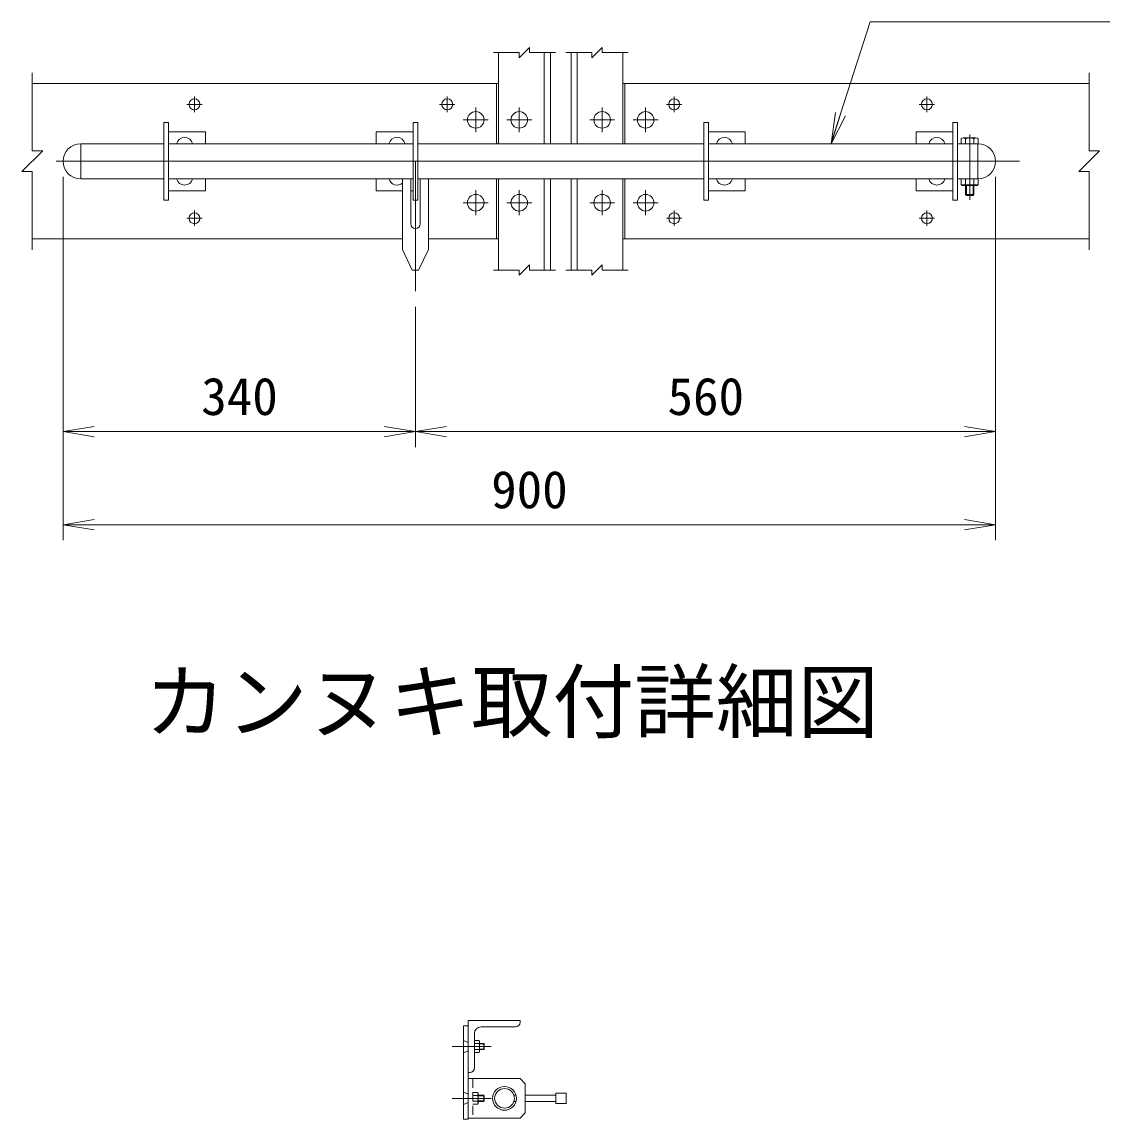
# Model space of a CAD drawing. Units: millimetres, scale not verified, with parts at other scales. Extents: x 1537 to 14137, y -4389 to 4521.
# Drawn here: x 10055 to 12140, y 93 to 2212 of the extents above; entities that cross this region are included whole.
import ezdxf
from ezdxf.enums import TextEntityAlignment as Align

# ---------------------------------------------------------------- set-up
doc = ezdxf.new("R2010")
doc.units = ezdxf.units.MM
doc.header["$LTSCALE"] = 70
for name, pattern in [('DASHED', [7.5, 6, -1.5]), ('USER1', [50.8, 31.75, -6.35, 6.35, -6.35]), ('USER3', [0.375, 0.25, -0.125])]:
    doc.linetypes.add(name, pattern=pattern)
for name, color, linetype, lineweight in [('0-1_D-TTL-TXT', 7, 'Continuous', 18), ('0-4_D-BMK', 2, 'USER1', 13), ('0-5_D-STR1', 1, 'Continuous', 18), ('0-6_D-STR3', 3, 'Continuous', 13), ('0-9_D-STR-DIM', 7, 'Continuous', 9), ('0-A_0', 7, 'Continuous', 9), ('0-B_D-STR-TXT', 7, 'Continuous', 9)]:
    doc.layers.add(name, color=color, linetype=linetype, lineweight=lineweight)
doc.styles.add('ＭＳ ゴシック', font='')
doc.styles.get('ＭＳ ゴシック').set_extended_font_data('MS Gothic')

# ---------------------------------------------------------------- blocks, each defined once
blk = doc.blocks.new('_Open')
at = {"layer": '0-A_0'}
blk.add_line((-70, 11.67), (0, 0), dxfattribs=at)
blk.add_lwpolyline([(-70, -11.67), (0, 0), (-70, 0)], dxfattribs=at)

msp = doc.modelspace()

# ---------------------------------------------------------------- linework, layer by layer
at = {"layer": '0-4_D-BMK'}
for p, q in [((10387.64, 2067.58), (10387.64, 2037.82)), ((10875.64, 2067.58), (10875.64, 2037.82)), ((11313.64, 2067.58), (11313.64, 2037.82)), ((11801.64, 2067.58), (11801.64, 2037.82)), ((10372.76, 2052.7), (10402.52, 2052.7)), ((10860.76, 2052.7), (10890.52, 2052.7)), ((10930.64, 2046.7), (10930.64, 1998.7)), ((11014.64, 2046.7), (11014.64, 1998.7)), ((11174.64, 2046.7), (11174.64, 1998.7)), ((11258.64, 2046.7), (11258.64, 1998.7)), ((11328.52, 2052.7), (11298.76, 2052.7)), ((11816.52, 2052.7), (11786.76, 2052.7)), ((10954.64, 2022.7), (10906.64, 2022.7)), ((11038.64, 2022.7), (10990.64, 2022.7)), ((11198.64, 2022.7), (11150.64, 2022.7)), ((11282.64, 2022.7), (11234.64, 2022.7)), ((11884.14, 1994.19), (11884.14, 1868.39)), ((11980.54, 1942.7), (10120.54, 1942.7)), ((10814.14, 1942.7), (10814.14, 1691.66)), ((10930.64, 1886.7), (10930.64, 1838.7)), ((11014.64, 1886.7), (11014.64, 1838.7)), ((11174.64, 1886.7), (11174.64, 1838.7)), ((11258.64, 1886.7), (11258.64, 1838.7)), ((10387.64, 1847.58), (10387.64, 1817.82)), ((10954.64, 1862.7), (10906.64, 1862.7)), ((11038.64, 1862.7), (10990.64, 1862.7)), ((11198.64, 1862.7), (11150.64, 1862.7)), ((11282.64, 1862.7), (11234.64, 1862.7)), ((11313.64, 1847.58), (11313.64, 1817.82)), ((11801.64, 1847.58), (11801.64, 1817.82)), ((10372.76, 1832.7), (10402.52, 1832.7)), ((11328.52, 1832.7), (11298.76, 1832.7)), ((11816.52, 1832.7), (11786.76, 1832.7)), ((10960.52, 233.28), (10885.04, 233.28)), ((10960.52, 133.28), (10885.04, 133.28))]:
    msp.add_line(p, q, dxfattribs=at)
at = {"layer": '0-5_D-STR1'}
for p, q in [((10974.64, 1976.7), (10974.64, 2152.7)), ((11074.64, 1976.7), (11074.64, 2152.7)), ((11114.64, 1976.7), (11114.64, 2152.7)), ((11214.64, 1976.7), (11214.64, 2152.7)), ((10974.64, 2092.7), (10074.64, 2092.7)), ((10970.64, 2092.7), (10970.64, 1976.7)), ((11214.64, 2092.7), (12114.64, 2092.7)), ((11218.64, 2092.7), (11218.64, 1976.7)), ((10970.64, 1908.7), (10970.64, 1792.7)), ((10974.64, 1732.7), (10974.64, 1908.7)), ((11074.64, 1732.7), (11074.64, 1908.7)), ((11114.64, 1732.7), (11114.64, 1908.7)), ((11214.64, 1732.7), (11214.64, 1908.7)), ((11218.64, 1908.7), (11218.64, 1792.7)), ((10789.14, 1792.7), (10074.64, 1792.7)), ((10974.64, 1792.7), (10839.14, 1792.7)), ((11214.64, 1792.7), (12114.64, 1792.7)), ((10916.16, 183.28), (10916.16, 283.28)), ((10916.16, 283.28), (11016.16, 283.28)), ((11016.16, 283.28), (11016.16, 280.28)), ((10928.16, 192.28), (10928.16, 258.28)), ((10941.16, 271.28), (11007.16, 271.28)), ((10916.16, 183.28), (10919.16, 183.28))]:
    msp.add_line(p, q, dxfattribs=at)
at = {"layer": '0-5_D-STR1', "linetype": 'DASHED'}
for p, q in [((11062.64, 1976.7), (11062.64, 2152.7)), ((11126.64, 1976.7), (11126.64, 2152.7)), ((11062.64, 1732.7), (11062.64, 1908.7)), ((11126.64, 1732.7), (11126.64, 1908.7))]:
    msp.add_line(p, q, dxfattribs=at)
at = {"layer": '0-5_D-STR1'}
for centre, radius, start, end in [((11007.16, 280.28), 9, 270, 0), ((10941.16, 258.28), 13, 90, 180), ((10919.16, 192.28), 9, 270, 0)]:
    msp.add_arc(centre, radius, start, end, dxfattribs=at)
at = {"layer": '0-6_D-STR3'}
for p, q in [((10328.64, 2017.7), (10328.64, 1867.7)), ((10328.64, 2017.7), (10337.64, 2017.7)), ((10337.64, 2017.7), (10337.64, 1867.7)), ((10809.64, 2017.7), (10809.64, 1867.7)), ((10818.64, 2017.7), (10809.64, 2017.7)), ((10818.64, 2017.7), (10818.64, 1867.7)), ((11370.64, 2017.7), (11370.64, 1867.7)), ((11370.64, 2017.7), (11379.64, 2017.7)), ((11379.64, 2017.7), (11379.64, 1867.7)), ((11851.64, 2017.7), (11851.64, 1867.7)), ((11860.64, 2017.7), (11851.64, 2017.7)), ((11860.64, 2017.7), (11860.64, 1867.7)), ((10337.64, 1999.7), (10408.64, 1999.7)), ((10408.64, 1999.7), (10408.64, 1976.7)), ((10738.64, 1999.7), (10738.64, 1976.7)), ((10809.64, 1999.7), (10738.64, 1999.7)), ((11379.64, 1999.7), (11450.64, 1999.7)), ((11450.64, 1999.7), (11450.64, 1976.7)), ((11780.64, 1999.7), (11780.64, 1976.7)), ((11851.64, 1999.7), (11780.64, 1999.7)), ((10168.14, 1976.7), (10168.14, 1908.7)), ((10328.64, 1976.7), (10168.14, 1976.7)), ((10809.64, 1976.7), (10337.64, 1976.7)), ((11370.64, 1976.7), (10818.64, 1976.7)), ((11851.64, 1976.7), (11379.64, 1976.7)), ((11900.14, 1976.7), (11860.64, 1976.7)), ((11867.94, 1986.1), (11867.94, 1976.7)), ((11896.26, 1987.7), (11871.74, 1987.7)), ((11876.14, 1986.1), (11876.14, 1976.7)), ((11892.14, 1986.1), (11892.14, 1976.7)), ((11900.14, 1976.7), (11900.14, 1908.7)), ((11900.34, 1986.1), (11900.34, 1976.7)), ((10328.64, 1908.7), (10168.14, 1908.7)), ((10809.64, 1908.7), (10337.64, 1908.7)), ((10408.64, 1908.7), (10408.64, 1885.7)), ((10738.64, 1908.7), (10738.64, 1885.7)), ((10789.14, 1908.7), (10789.14, 1772.7)), ((10805.14, 1908.7), (10805.14, 1821.7)), ((11370.64, 1908.7), (10818.64, 1908.7)), ((10823.14, 1908.7), (10823.14, 1821.7)), ((10839.14, 1908.7), (10839.14, 1772.7)), ((11851.64, 1908.7), (11379.64, 1908.7)), ((11450.64, 1908.7), (11450.64, 1885.7)), ((11780.64, 1908.7), (11780.64, 1885.7)), ((11900.14, 1908.7), (11860.64, 1908.7)), ((11867.94, 1908.7), (11867.94, 1897.3)), ((11876.14, 1908.7), (11876.14, 1897.3)), ((11892.14, 1908.7), (11892.14, 1897.3)), ((11900.34, 1908.7), (11900.34, 1897.3)), ((10337.64, 1885.7), (10408.64, 1885.7)), ((10789.14, 1885.7), (10738.64, 1885.7)), ((10809.64, 1885.7), (10805.14, 1885.7)), ((11379.64, 1885.7), (11450.64, 1885.7)), ((11851.64, 1885.7), (11780.64, 1885.7)), ((11900.34, 1897.3), (11867.94, 1897.3)), ((11897, 1895.7), (11871.83, 1895.7)), ((11876.14, 1895.7), (11876.14, 1878.3)), ((11877.74, 1895.7), (11877.74, 1876.7)), ((11890.54, 1895.7), (11890.54, 1876.7)), ((11892.14, 1895.7), (11892.14, 1878.3)), ((10328.64, 1867.7), (10337.64, 1867.7)), ((10818.64, 1867.7), (10809.64, 1867.7)), ((11370.64, 1867.7), (11379.64, 1867.7)), ((11860.64, 1867.7), (11851.64, 1867.7)), ((11892.14, 1878.3), (11876.14, 1878.3)), ((11877.74, 1876.7), (11876.14, 1878.3)), ((11890.54, 1876.7), (11877.74, 1876.7)), ((11890.54, 1876.7), (11892.14, 1878.3)), ((10808.14, 1732.7), (10789.14, 1772.7)), ((10820.14, 1732.7), (10839.14, 1772.7)), ((10820.14, 1732.7), (10808.14, 1732.7)), ((10916.16, 273.28), (10916.16, 93.28)), ((10907.16, 245.28), (10916.16, 241.22)), ((10937.26, 244.78), (10928.16, 244.78)), ((10937.26, 238.96), (10928.16, 238.96)), ((10938.16, 243.22), (10937.26, 244.78)), ((10938.16, 223.34), (10938.16, 243.22)), ((10946.16, 239.28), (10938.16, 239.28)), ((10947.16, 238.28), (10938.16, 238.28)), ((10946.16, 239.28), (10946.16, 227.28)), ((10946.16, 239.28), (10947.16, 238.28)), ((10947.16, 238.28), (10947.16, 228.28)), ((10907.16, 221.28), (10916.1, 225.28)), ((10937.26, 227.6), (10928.16, 227.6)), ((10937.26, 221.78), (10928.16, 221.78)), ((10938.16, 223.34), (10937.26, 221.78)), ((10947.16, 228.28), (10938.16, 228.28)), ((10946.16, 227.28), (10938.16, 227.28)), ((10947.16, 228.28), (10946.16, 227.28)), ((10916.16, 171.28), (11016.16, 171.28)), ((11016.16, 171.28), (11026.16, 161.28)), ((11026.16, 161.28), (11026.16, 105.28)), ((10907.16, 145.28), (10916.16, 141.22)), ((11008.36, 139.28), (11004.19, 139.28)), ((11004.19, 127.28), (11008.36, 127.28)), ((11085.16, 139.28), (11026.16, 139.28)), ((11026.16, 127.28), (11085.16, 127.28)), ((11085.16, 143.28), (11105.16, 143.28)), ((11085.16, 123.28), (11085.16, 143.28)), ((11105.16, 123.28), (11105.16, 143.28)), ((10907.16, 121.28), (10916.1, 125.28)), ((11085.16, 123.28), (11105.16, 123.28)), ((10916.16, 93.28), (10907.16, 93.28)), ((11016.16, 95.28), (10916.16, 95.28)), ((11016.16, 95.28), (11026.16, 105.28))]:
    msp.add_line(p, q, dxfattribs=at)
at = {"layer": '0-6_D-STR3', "linetype": 'USER3'}
for p, q in [((10925.16, 171.28), (10925.16, 95.28)), ((10934.26, 144.78), (10925.16, 144.78)), ((10934.26, 138.96), (10925.16, 138.96)), ((10934.26, 127.6), (10925.16, 127.6)), ((10946.16, 139.28), (10935.16, 139.28)), ((10947.16, 138.28), (10935.16, 138.28)), ((10947.16, 128.28), (10935.16, 128.28)), ((10946.16, 127.28), (10935.16, 127.28)), ((10946.16, 139.28), (10946.16, 127.28)), ((10946.16, 139.28), (10947.16, 138.28)), ((10947.16, 128.28), (10946.16, 127.28)), ((10947.16, 138.28), (10947.16, 128.28)), ((10934.26, 121.78), (10925.16, 121.78)), ((10935.16, 123.34), (10934.26, 121.78))]:
    msp.add_line(p, q, dxfattribs=at)
at = {"layer": '0-6_D-STR3'}
msp.add_lwpolyline([(10916.16, 273.28), (10907.16, 273.28), (10907.16, 93.28)], dxfattribs=at)
at = {"layer": '0-6_D-STR3', "linetype": 'USER3'}
msp.add_lwpolyline([(10935.16, 123.34), (10935.16, 143.22), (10934.26, 144.78)], dxfattribs=at)
at = {"layer": '0-6_D-STR3'}
for centre, radius in [((10387.64, 2052.7), 10.5), ((10875.64, 2052.7), 10.5), ((11313.64, 2052.7), 10.5), ((11801.64, 2052.7), 10.5), ((10930.64, 2022.7), 16), ((11014.64, 2022.7), 16), ((11174.64, 2022.7), 16), ((11258.64, 2022.7), 16), ((10930.64, 1862.7), 16), ((11014.64, 1862.7), 16), ((11174.64, 1862.7), 16), ((11258.64, 1862.7), 16), ((10387.64, 1832.7), 10.5), ((11313.64, 1832.7), 10.5), ((11801.64, 1832.7), 10.5), ((10986.16, 133.28), 23), ((10986.16, 133.28), 19)]:
    msp.add_circle(centre, radius, dxfattribs=at)
for centre, radius, start, end in [((10168.14, 1942.7), 34, 90, 270), ((10368.64, 1972.7), 16, 14.47751, 165.52249), ((10778.64, 1972.7), 16, 14.47751, 165.52249), ((11410.64, 1972.7), 16, 14.47751, 165.52249), ((11820.64, 1972.7), 16, 14.47751, 165.52249), ((11872.04, 1981.68), 6.03, 47.18249, 132.81751), ((11884.14, 1966.9), 20.8, 67.38014, 112.61986), ((11896.24, 1981.65), 6.05, 47.363, 132.637), ((11900.14, 1942.7), 34, 270, 90), ((10368.64, 1912.7), 16, 194.47751, 345.52249), ((10778.64, 1912.7), 16, 194.47751, 311.0145), ((11410.64, 1912.7), 16, 194.47751, 345.52249), ((11820.64, 1912.7), 16, 194.47751, 345.52249), ((11872.04, 1901.74), 6.04, 227.28053, 312.71947), ((11884.14, 1916.5), 20.8, 247.38014, 292.61986), ((11896.24, 1901.57), 5.92, 226.1605, 313.8395), ((10814.14, 1821.7), 9, 180, 0), ((10928.33, 243.07), 9.83, 335.25869, 0.84603), ((10919.82, 233.28), 18.34, 341.96185, 18.03815), ((10928.33, 223.49), 9.83, 359.15397, 24.74131)]:
    msp.add_arc(centre, radius, start, end, dxfattribs=at)
at = {"layer": '0-6_D-STR3', "linetype": 'USER3'}
for centre, radius, start, end in [((10925.33, 143.07), 9.83, 335.25869, 0.84603), ((10916.82, 133.28), 18.34, 341.96185, 18.03815), ((10925.33, 123.49), 9.83, 359.15397, 24.74131)]:
    msp.add_arc(centre, radius, start, end, dxfattribs=at)
at = {"layer": '0-9_D-STR-DIM'}
for p, q in [((11014.64, 2142.7), (11034.64, 2162.7)), ((11034.64, 2152.7), (11034.64, 2162.7)), ((11154.64, 2142.7), (11174.64, 2162.7)), ((11174.64, 2152.7), (11174.64, 2162.7)), ((10964.64, 2152.7), (11014.64, 2152.7)), ((11014.64, 2142.7), (11014.64, 2152.7)), ((11034.64, 2152.7), (11084.64, 2152.7)), ((11104.64, 2152.7), (11154.64, 2152.7)), ((11154.64, 2142.7), (11154.64, 2152.7)), ((11174.64, 2152.7), (11224.64, 2152.7)), ((10074.64, 1962.7), (10074.64, 2113.67)), ((12114.64, 1962.7), (12114.64, 2113.67)), ((10054.64, 1922.7), (10094.64, 1962.7)), ((10074.64, 1962.7), (10094.64, 1962.7)), ((12094.64, 1922.7), (12134.64, 1962.7)), ((12114.64, 1962.7), (12134.64, 1962.7)), ((10054.64, 1922.7), (10074.64, 1922.7)), ((10074.64, 1771.73), (10074.64, 1922.7)), ((10134.14, 1912.7), (10134.14, 1390.92)), ((10134.14, 1912.7), (10134.14, 1210.92)), ((11934.14, 1912.7), (11934.14, 1390.92)), ((11934.14, 1912.7), (11934.14, 1210.92)), ((12094.64, 1922.7), (12114.64, 1922.7)), ((12114.64, 1771.73), (12114.64, 1922.7)), ((11014.64, 1722.7), (11034.64, 1742.7)), ((11034.64, 1732.7), (11034.64, 1742.7)), ((11154.64, 1722.7), (11174.64, 1742.7)), ((11174.64, 1732.7), (11174.64, 1742.7)), ((10964.64, 1732.7), (11014.64, 1732.7)), ((11014.64, 1722.7), (11014.64, 1732.7)), ((11034.64, 1732.7), (11084.64, 1732.7)), ((11104.64, 1732.7), (11154.64, 1732.7)), ((11154.64, 1722.7), (11154.64, 1732.7)), ((11174.64, 1732.7), (11224.64, 1732.7)), ((10814.14, 1661.66), (10814.14, 1390.92)), ((10814.14, 1661.66), (10814.14, 1390.92)), ((10194.14, 1420.92), (10754.14, 1420.92)), ((10874.14, 1420.92), (11874.14, 1420.92)), ((10194.14, 1240.92), (11874.14, 1240.92))]:
    msp.add_line(p, q, dxfattribs=at)
at = {"layer": '0-B_D-STR-TXT'}
msp.add_lwpolyline([(12586.7, 2211.8), (11692.17, 2211.8), (11617.05, 1978.61)], dxfattribs=at)

# ---------------------------------------------------------------- block references
at = {"layer": '0-9_D-STR-DIM', "xscale": 0.8571429, "yscale": 0.8571429, "rotation": 180}
for p in [(10134.14, 1420.92), (10814.14, 1420.92), (10134.14, 1240.92)]:
    msp.add_blockref('_Open', p, dxfattribs=at)
at = {"layer": '0-9_D-STR-DIM', "xscale": 0.8571429, "yscale": 0.8571429}
for p in [(10814.14, 1420.92), (11934.14, 1420.92), (11934.14, 1240.92)]:
    msp.add_blockref('_Open', p, dxfattribs=at)
at = {"layer": '0-B_D-STR-TXT', "xscale": 0.8571429, "yscale": 0.8571429, "rotation": 252.14443}
msp.add_blockref('_Open', (11616.44, 1976.7), dxfattribs=at)

# ---------------------------------------------------------------- texts
at = {"layer": '0-1_D-TTL-TXT', "style": 'ＭＳ ゴシック'}
msp.add_text('カンヌキ取付詳細図', height=115.5, dxfattribs=at).set_placement((10291.2, 806.87), align=Align.BOTTOM_LEFT)
at = {"layer": '0-9_D-STR-DIM', "style": 'ＭＳ ゴシック'}
for s, p in [('340', (10400.83, 1431.04)), ('560', (11300.83, 1431.04)), ('900', (10960.45, 1251.04))]:
    msp.add_text(s, height=72.36, dxfattribs=at).set_placement(p, align=Align.BOTTOM_LEFT)

doc.saveas('drawing.dxf')
